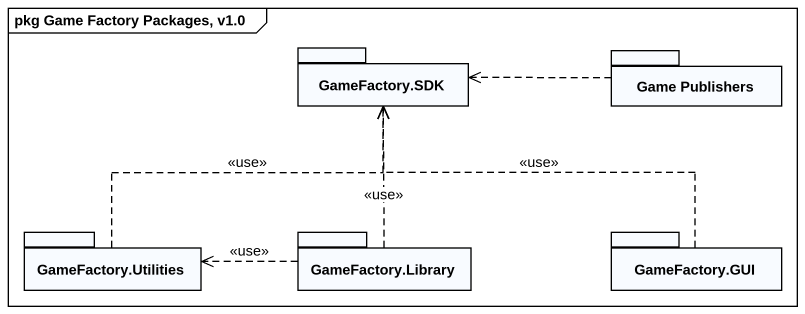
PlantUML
@startuml
mainframe pkg Game Factory Packages, v1.0
package "GameFactory.SDK" as GameFactory_SDK {
}
package "Game Publishers" as Game_Publishers {
}
package "GameFactory.Utilities" as GameFactory_Utilities {
}
package "GameFactory.Library" as GameFactory_Library {
}
package "GameFactory.GUI" as GameFactory_GUI {
}
Game_Publishers .left.> GameFactory_SDK
GameFactory_Utilities .up.> GameFactory_SDK : <<use>>
GameFactory_Library .up.> GameFactory_SDK : <<use>>
GameFactory_Library .left.> GameFactory_Utilities : <<use>>
GameFactory_GUI .left.> GameFactory_SDK : <<use>>
@enduml
